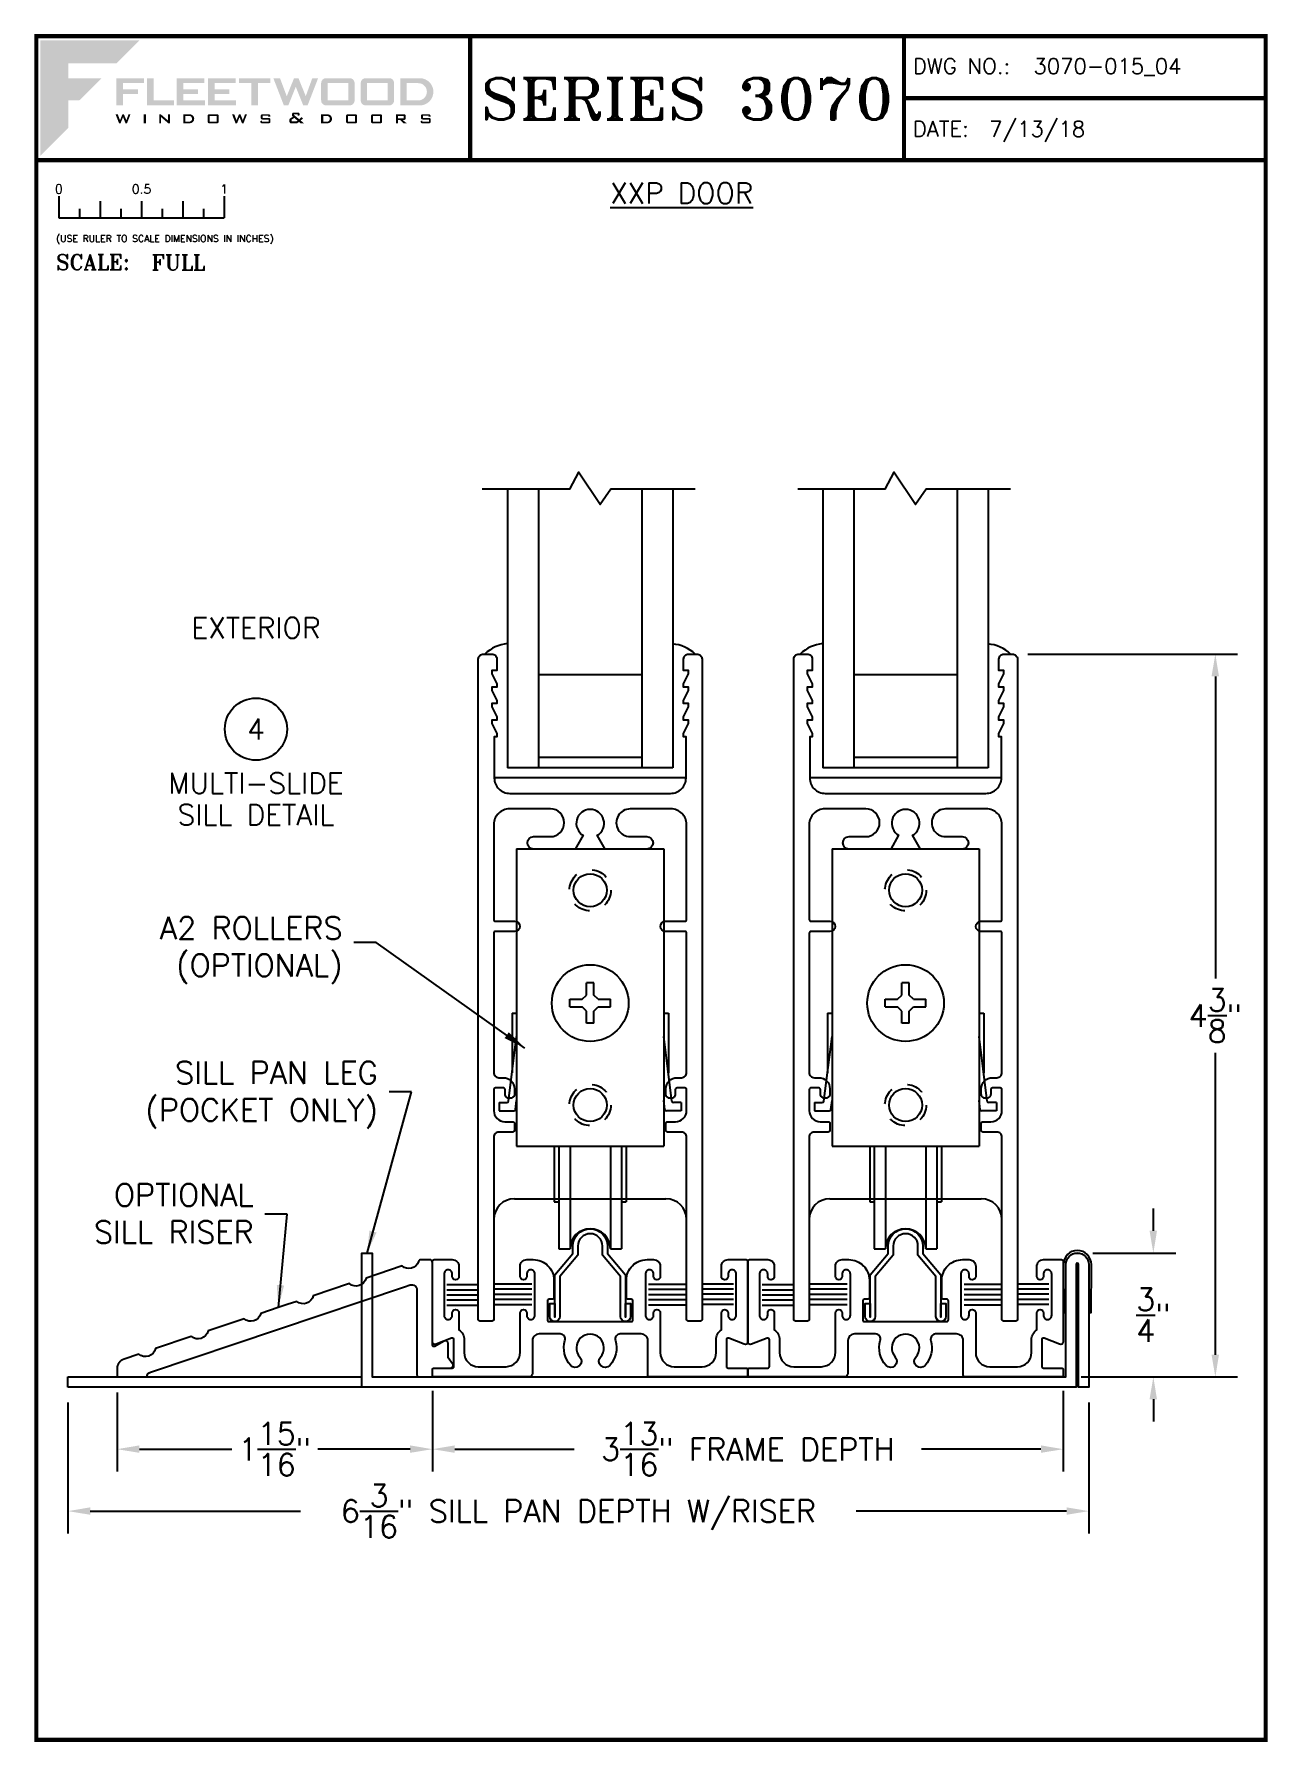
# Paper-space layout 'DETAIL 4' of a CAD drawing. Extents: x 0.3 to 7.8, y 0.1 to 10.4.
# The model-space entities are those that its viewports show. They can reach past a viewport. Long polylines and large blocks are cut down to what shows.
import ezdxf
from ezdxf.enums import TextEntityAlignment as Align

# ---------------------------------------------------------------- set-up
doc = ezdxf.new("R2010")
doc.units = 0
doc.header["$MEASUREMENT"] = 0
doc.linetypes.add('HIDDEN', pattern=[0.075, 0.05, -0.025])
doc.layers.get('0').update_dxf_attribs({"linetype": 'CONTINUOUS'})
doc.layers.get('DEFPOINTS').update_dxf_attribs({"color": 1, "linetype": 'CONTINUOUS'})
for name, color, linetype in [('DIM', 7, 'CONTINUOUS'), ('FRAME', 1, 'CONTINUOUS'), ('GLASS-VINYL', 7, 'CONTINUOUS'), ('HEM COVER', 4, 'CONTINUOUS'), ('MISC', 7, 'CONTINUOUS'), ('RISER', 7, 'CONTINUOUS'), ('SASH', 5, 'CONTINUOUS'), ('SEAL', 7, 'CONTINUOUS'), ('SILL-PAN', 7, 'CONTINUOUS'), ('TEXT', 7, 'CONTINUOUS')]:
    doc.layers.add(name, color=color, linetype=linetype)
doc.layers.add('VP', color=40, linetype='CONTINUOUS', plot=False)
doc.layers.get('VP').off()
doc.styles.add('ROMANS', font='romans')
doc.styles.add('ROMANT', font='romant')
doc.styles.add('SIMPLEX-094', font='simplex.shx', dxfattribs={"height": 0.094})
doc.styles.get("Standard").update_dxf_attribs({"font": 'simplex.shx'})
doc.dimstyles.new('FULL SCALE', dxfattribs={"dimscale": 0.75, "dimtxt": 0.18, "dimasz": 0.18, "dimexe": 0.18, "dimexo": 0.125, "dimgap": 0.09, "dimtad": 0, "dimtih": 1, "dimtoh": 1, "dimdec": 4, "dimzin": 0, "dimdsep": 46, "dimlunit": 4, "dimtxsty": 'Standard', "dimcen": 0.09, "dimadec": 0, "dimazin": 0, "dimtfac": 1, "dimtdec": 4, "dimtofl": 0, "dimtmove": 0, "dimatfit": 3, "dimfxl": 0, "dimtolj": 1, "dimtzin": 0, "dimarcsym": 0})

# ---------------------------------------------------------------- blocks, each defined once
blk = doc.blocks.new('*D59')
at = {"layer": 'DEFPOINTS', "color": 0}
for p in [(6.218, 6.697), (7.446, 6.697), (6.542, 2.321)]:
    blk.add_point(p, dxfattribs=at)
at = {"layer": 'TEXT', "color": 0, "lineweight": -2}
for p, q in [((6.312, 6.697), (7.581, 6.697)), ((7.446, 6.562), (7.446, 4.734)), ((7.446, 2.456), (7.446, 4.284)), ((6.635, 2.321), (7.581, 2.321))]:
    blk.add_line(p, q, dxfattribs=at)
at = {"layer": 'TEXT', "color": 0}
for points in [[(7.423, 6.562), (7.468, 6.562), (7.446, 6.697)], [(7.423, 2.456), (7.468, 2.456), (7.446, 2.321)]]:
    blk.add_solid(points, dxfattribs=at)
at = {"layer": 'TEXT', "color": 0, "insert": (7.446, 4.509), "char_height": 0.135, "attachment_point": 5}
blk.add_mtext('\\A1;4{\\H1x;\\S3/8;}"', dxfattribs=at)
blk = doc.blocks.new('Fleetwood_Logo_6-10-15')
h = blk.add_hatch(color=154)
h.dxf.hatch_style = 1
h.paths.add_polyline_path([(0.2526, -0.0017), (0.0019, -0.0017), (0.0019, -0.2942), (0.0725, -0.2236), (0.0725, -0.1535), (0.1007, -0.1535), (0.1567, -0.0976), (0.0725, -0.0976), (0.0725, -0.0596), (0.1946, -0.0596)])
h = blk.add_hatch(color=251)
h.dxf.hatch_style = 1
h.paths.add_polyline_path([(0.2487, -0.1256), (0.2112, -0.1256), (0.2112, -0.1102), (0.2647, -0.1102), (0.2647, -0.0976), (0.1946, -0.0976), (0.1946, -0.1667), (0.2112, -0.1667), (0.2112, -0.1377), (0.2487, -0.1377)])
h = blk.add_hatch(color=251)
h.dxf.hatch_style = 1
h.paths.add_polyline_path([(0.2886, -0.0976), (0.272, -0.0976), (0.272, -0.1667), (0.3401, -0.1667), (0.3401, -0.1535), (0.2886, -0.1535)])
h = blk.add_hatch(color=251)
h.dxf.hatch_style = 1
h.paths.add_polyline_path([(0.4175, -0.0976), (0.3474, -0.0976), (0.3474, -0.1667), (0.4185, -0.1667), (0.4185, -0.1534), (0.364, -0.1534), (0.364, -0.1377), (0.4015, -0.1377), (0.4015, -0.1256), (0.364, -0.1256), (0.364, -0.1102), (0.4175, -0.1102)])
h = blk.add_hatch(color=251)
h.dxf.hatch_style = 1
h.paths.add_polyline_path([(0.4965, -0.0976), (0.4264, -0.0976), (0.4264, -0.1667), (0.4975, -0.1667), (0.4975, -0.1534), (0.443, -0.1534), (0.443, -0.1377), (0.4804, -0.1377), (0.4804, -0.1256), (0.443, -0.1256), (0.443, -0.1102), (0.4965, -0.1102)])
h = blk.add_hatch(color=251)
h.dxf.hatch_style = 1
h.paths.add_polyline_path([(0.5842, -0.0976), (0.5054, -0.0976), (0.5054, -0.1102), (0.5365, -0.1102), (0.5365, -0.1667), (0.5531, -0.1667), (0.5531, -0.1102), (0.5842, -0.1102)])
h = blk.add_hatch(color=251)
h.dxf.hatch_style = 1
h.paths.add_polyline_path([(0.6089, -0.0976), (0.5921, -0.0976), (0.6188, -0.1667), (0.63, -0.1667), (0.6489, -0.1192), (0.6679, -0.1667), (0.6789, -0.1667), (0.7056, -0.0976), (0.6908, -0.0976), (0.6742, -0.1433), (0.6558, -0.0976), (0.6446, -0.0976), (0.6261, -0.1433)])
h = blk.add_hatch(color=251)
h.dxf.hatch_style = 1
h.paths.add_polyline_path([(0.7853, -0.0976), (0.726, -0.0976, 0.414214), (0.7133, -0.1102), (0.7133, -0.154, 0.414214), (0.726, -0.1667), (0.7853, -0.1667, 0.414214), (0.798, -0.154), (0.798, -0.1102, 0.414214)])
h.paths.add_polyline_path([(0.7819, -0.1102), (0.7819, -0.154), (0.7294, -0.154), (0.7294, -0.1102)], flags=16)
h = blk.add_hatch(color=251)
h.dxf.hatch_style = 1
h.paths.add_polyline_path([(0.8856, -0.0976), (0.8262, -0.0976, 0.414214), (0.8136, -0.1102), (0.8136, -0.154, 0.414214), (0.8262, -0.1667), (0.8856, -0.1667, 0.414214), (0.8982, -0.154), (0.8982, -0.1102, 0.414214)])
h.paths.add_polyline_path([(0.8822, -0.1102), (0.8822, -0.154), (0.8296, -0.154), (0.8296, -0.1102)], flags=16)
h = blk.add_hatch(color=251)
h.dxf.hatch_style = 1
h.paths.add_polyline_path([(0.9632, -0.0976), (0.914, -0.0976), (0.914, -0.1667), (0.9632, -0.1667, 1)])
h.paths.add_polyline_path([(0.9301, -0.1102), (0.9593, -0.1102, -1), (0.9593, -0.154), (0.9301, -0.154)], flags=16)
h = blk.add_hatch(color=7)
h.dxf.hatch_style = 1
h.paths.add_polyline_path([(0.2301, -0.1891), (0.2251, -0.1891), (0.2196, -0.2043), (0.2134, -0.1891), (0.2097, -0.1891), (0.2035, -0.2043), (0.1978, -0.1891), (0.1922, -0.1891), (0.2011, -0.2121), (0.2048, -0.2121), (0.2112, -0.1963), (0.2175, -0.2121), (0.2212, -0.2121)])
h = blk.add_hatch(color=7)
h.dxf.hatch_style = 1
h.paths.add_polyline_path([(0.2691, -0.1891), (0.2637, -0.1891), (0.2637, -0.2118), (0.2637, -0.2121), (0.2691, -0.2121)])
h = blk.add_hatch(color=7)
h.dxf.hatch_style = 1
h.paths.add_polyline_path([(0.3077, -0.1964), (0.3259, -0.2121), (0.3298, -0.2121), (0.3298, -0.1891), (0.325, -0.1891), (0.325, -0.2047), (0.3067, -0.1891), (0.3029, -0.1891), (0.3029, -0.2121), (0.3077, -0.2121)])
h = blk.add_hatch(color=7)
h.dxf.hatch_style = 1
h.paths.add_polyline_path([(0.3801, -0.1891), (0.3637, -0.1891), (0.3637, -0.2121), (0.3801, -0.2121, 1)])
h.paths.add_polyline_path([(0.3691, -0.2079), (0.3691, -0.1933), (0.3788, -0.1933, -1), (0.3788, -0.2079)], flags=16)
h = blk.add_hatch(color=7)
h.dxf.hatch_style = 1
h.paths.add_polyline_path([(0.4537, -0.2079), (0.4537, -0.1933, 0.414214), (0.4495, -0.1891), (0.4297, -0.1891, 0.414214), (0.4255, -0.1933), (0.4255, -0.2079, 0.414214), (0.4297, -0.2121), (0.4495, -0.2121, 0.414214)])
h.paths.add_polyline_path([(0.4308, -0.2079), (0.4308, -0.1933), (0.4484, -0.1933), (0.4484, -0.2079)], flags=16)
h = blk.add_hatch(color=7)
h.dxf.hatch_style = 1
h.paths.add_polyline_path([(0.5253, -0.1891), (0.5203, -0.1891), (0.5148, -0.2043), (0.5087, -0.1891), (0.5049, -0.1891), (0.4988, -0.2043), (0.493, -0.1891), (0.4874, -0.1891), (0.4963, -0.2121), (0.5001, -0.2121), (0.5064, -0.1963), (0.5127, -0.2121), (0.5164, -0.2121)])
h = blk.add_hatch(color=7)
h.dxf.hatch_style = 1
h.paths.add_polyline_path([(0.5801, -0.1891), (0.5643, -0.1891, 0.414214), (0.56, -0.1933), (0.56, -0.1981, 0.414214), (0.5643, -0.2024), (0.58, -0.2024), (0.58, -0.2078), (0.5637, -0.2078), (0.5637, -0.2052), (0.5591, -0.2062), (0.5591, -0.2078, 0.414214), (0.5634, -0.2121), (0.5805, -0.2121, 0.414214), (0.5848, -0.2078), (0.5848, -0.2024, 0.414214), (0.5805, -0.1982), (0.5648, -0.1982), (0.5648, -0.193), (0.5798, -0.193), (0.5798, -0.1958), (0.5843, -0.1948), (0.5843, -0.1933, 0.414214)])
h = blk.add_hatch(color=7)
h.dxf.hatch_style = 1
h.paths.add_polyline_path([(0.645, -0.1913, -0.222262), (0.6447, -0.1906), (0.6447, -0.1892), (0.6535, -0.1892), (0.6535, -0.193), (0.6587, -0.1918), (0.6587, -0.189, 0.414214), (0.6544, -0.1847), (0.6437, -0.1847, 0.414214), (0.6394, -0.189), (0.6394, -0.1922, 0.222262), (0.6407, -0.1948), (0.6415, -0.1955), (0.6345, -0.1998, 0.260684), (0.6329, -0.2027), (0.6329, -0.2078, 0.414214), (0.6372, -0.2121), (0.6514, -0.2121, 0.17577), (0.6536, -0.2113), (0.657, -0.2085), (0.6614, -0.2121), (0.6699, -0.2121), (0.6613, -0.2049), (0.6676, -0.1997), (0.6637, -0.1964), (0.6574, -0.2017)])
h.paths.add_polyline_path([(0.6532, -0.2052), (0.6509, -0.2072, -0.17577), (0.6502, -0.2074), (0.6382, -0.2074), (0.6382, -0.2033, -0.260684), (0.6387, -0.2025), (0.6451, -0.1985)], flags=16)
h = blk.add_hatch(color=7)
h.dxf.hatch_style = 1
h.paths.add_polyline_path([(0.7294, -0.1891), (0.713, -0.1891), (0.713, -0.2121), (0.7294, -0.2121, 1)])
h.paths.add_polyline_path([(0.7184, -0.2079), (0.7184, -0.1933), (0.7281, -0.1933, -1), (0.7281, -0.2079)], flags=16)
h = blk.add_hatch(color=7)
h.dxf.hatch_style = 1
h.paths.add_polyline_path([(0.8045, -0.2079), (0.8045, -0.1933, 0.414214), (0.8003, -0.1891), (0.7805, -0.1891, 0.414214), (0.7763, -0.1933), (0.7763, -0.2079, 0.414214), (0.7805, -0.2121), (0.8003, -0.2121, 0.414214)])
h.paths.add_polyline_path([(0.7816, -0.2079), (0.7816, -0.1933), (0.7992, -0.1933), (0.7992, -0.2079)], flags=16)
h = blk.add_hatch(color=7)
h.dxf.hatch_style = 1
h.paths.add_polyline_path([(0.8678, -0.2079), (0.8678, -0.1933, 0.414214), (0.8636, -0.1891), (0.8438, -0.1891, 0.414214), (0.8396, -0.1933), (0.8396, -0.2079, 0.414214), (0.8438, -0.2121), (0.8636, -0.2121, 0.414214)])
h.paths.add_polyline_path([(0.8449, -0.2079), (0.8449, -0.1933), (0.8624, -0.1933), (0.8624, -0.2079)], flags=16)
h = blk.add_hatch(color=7)
h.dxf.hatch_style = 1
h.paths.add_polyline_path([(0.9277, -0.1993), (0.9277, -0.1933, 0.414214), (0.9235, -0.1891), (0.9028, -0.1891), (0.9028, -0.2121), (0.9082, -0.2121), (0.9082, -0.2035), (0.9131, -0.2035), (0.9224, -0.2121), (0.9303, -0.2121), (0.9197, -0.2035), (0.9235, -0.2035, 0.414214)])
h.paths.add_polyline_path([(0.9082, -0.1993), (0.9082, -0.1933), (0.9214, -0.1933, -0.414214), (0.9224, -0.1943), (0.9224, -0.1983, -0.414214), (0.9214, -0.1993)], flags=16)
h = blk.add_hatch(color=7)
h.dxf.hatch_style = 1
h.paths.add_polyline_path([(0.9867, -0.1982), (0.971, -0.1982), (0.971, -0.193), (0.9859, -0.193), (0.9859, -0.1958), (0.9905, -0.1948), (0.9905, -0.1933, 0.414214), (0.9863, -0.1891), (0.9705, -0.1891, 0.414214), (0.9662, -0.1933), (0.9662, -0.1981, 0.414214), (0.9705, -0.2024), (0.9862, -0.2024), (0.9862, -0.2078), (0.9699, -0.2078), (0.9699, -0.2052), (0.9653, -0.2062), (0.9653, -0.2078, 0.414214), (0.9696, -0.2121), (0.9867, -0.2121, 0.414214), (0.991, -0.2078), (0.991, -0.2024, 0.414214)])
blk = doc.blocks.new('A-SIZE_P')
at = {"const_width": 0.025}
blk.add_lwpolyline([(0.313, 0.125), (7.751, 0.125), (7.751, 10.437), (0.313, 10.437)], close=True, dxfattribs=at)
for points in [[(2.938, 10.437), (2.938, 9.687)], [(5.563, 10.437), (5.563, 9.687)], [(5.563, 10.062), (7.751, 10.062)], [(0.313, 9.687), (7.751, 9.687)]]:
    blk.add_lwpolyline(points, dxfattribs=at)
at = {"xscale": 2.387023416083395, "yscale": 2.387023416083395, "zscale": 2.387023416083395}
blk.add_blockref('Fleetwood_Logo_6-10-15', (0.334, 10.416), dxfattribs=at)
for s, style, p in [('DWG NO.:', 'SIMPLEX-094', (5.617, 10.209)), ('DATE:', 'SIMPLEX-094', (5.616, 9.829)), ('SCALE:', 'ROMANT', (0.433, 9.022))]:
    blk.add_text(s, height=0.094, dxfattribs=dict(style=style)).set_placement(p)
for tag, p, style in [('DWG_NO', (6.346, 10.209), 'SIMPLEX-094'), ('DATE', (6.077, 9.829), 'SIMPLEX-094'), ('SCALE', (1.011, 9.02), 'ROMANT')]:
    blk.add_attdef(tag, p, '', height=0.094, dxfattribs=dict(style=style))
for tag, height, style, width, p, p2 in [('DWG_NO_F', 0.094, 'SIMPLEX-094', 1.745692, (6.347, 10.209), (7.683, 10.209)), ('PRODUCT', 0.25, 'ROMANT', 1.390728, (3.001, 9.934), (5.5, 9.934))]:
    blk.add_attdef(tag, text='', height=height, dxfattribs=dict(style=style, width=width)).set_placement(p, p2, align=Align.FIT)
blk = doc.blocks.new('Full')
for p, q in [((0.137, -0.219), (0.137, -0.35)), ((0.262, -0.294), (0.262, -0.35)), ((0.387, -0.249), (0.387, -0.35)), ((0.512, -0.294), (0.512, -0.35)), ((0.637, -0.249), (0.637, -0.35)), ((0.762, -0.294), (0.762, -0.35)), ((0.887, -0.249), (0.887, -0.35)), ((1.012, -0.294), (1.012, -0.35)), ((1.137, -0.219), (1.137, -0.35)), ((0.137, -0.35), (1.137, -0.35))]:
    blk.add_line(p, q)
for s, p in [('0', (0.137, -0.219)), ('0.5', (0.637, -0.219)), ('1', (1.137, -0.219))]:
    blk.add_text(s, height=0.055).set_placement(p, align=Align.BOTTOM_CENTER)
at = {"style": 'ROMANS'}
blk.add_text('(USE RULER TO SCALE DIMENSIONS IN INCHES)', height=0.04115, dxfattribs=at).set_placement((0.12, -0.495))
blk = doc.blocks.new('*D103')
at = {"layer": 'DEFPOINTS', "color": 0}
for p in [(0.802, 2.321), (2.71, 2.331), (2.71, 1.884)]:
    blk.add_point(p, dxfattribs=at)
at = {"layer": 'MISC', "color": 0, "lineweight": -2}
for p, q in [((0.802, 2.228), (0.802, 1.749)), ((2.71, 2.238), (2.71, 1.749)), ((0.937, 1.884), (1.496, 1.884)), ((2.575, 1.884), (2.016, 1.884))]:
    blk.add_line(p, q, dxfattribs=at)
at = {"layer": 'MISC', "color": 0}
for points in [[(0.937, 1.907), (0.937, 1.862), (0.802, 1.884)], [(2.575, 1.907), (2.575, 1.862), (2.71, 1.884)]]:
    blk.add_solid(points, dxfattribs=at)
at = {"layer": 'MISC', "color": 0, "insert": (1.756, 1.884), "char_height": 0.135, "attachment_point": 5}
blk.add_mtext('\\A1;1{\\H1x;\\S15/16;}"', dxfattribs=at)
blk = doc.blocks.new('*D104')
at = {"layer": 'DEFPOINTS', "color": 0}
for p in [(2.71, 2.331), (6.526, 2.331), (2.71, 1.884)]:
    blk.add_point(p, dxfattribs=at)
at = {"layer": 'MISC', "color": 0, "lineweight": -2}
for p, q in [((2.71, 2.238), (2.71, 1.749)), ((6.526, 2.238), (6.526, 1.749)), ((2.845, 1.884), (3.567, 1.884)), ((6.391, 1.884), (5.669, 1.884))]:
    blk.add_line(p, q, dxfattribs=at)
at = {"layer": 'MISC', "color": 0}
for points in [[(2.845, 1.907), (2.845, 1.862), (2.71, 1.884)], [(6.391, 1.907), (6.391, 1.862), (6.526, 1.884)]]:
    blk.add_solid(points, dxfattribs=at)
at = {"layer": 'MISC', "color": 0, "insert": (4.618, 1.884), "char_height": 0.135, "attachment_point": 5}
blk.add_mtext('\\A1;3{\\H1x;\\S13/16;}" FRAME DEPTH', dxfattribs=at)
blk = doc.blocks.new('*D105')
at = {"layer": 'DEFPOINTS', "color": 0}
for p in [(0.505, 2.259), (6.681, 2.259), (0.505, 1.509)]:
    blk.add_point(p, dxfattribs=at)
at = {"layer": 'MISC', "color": 0, "lineweight": -2}
for p, q in [((0.505, 2.166), (0.505, 1.374)), ((6.681, 2.166), (6.681, 1.374)), ((0.64, 1.509), (1.912, 1.509)), ((6.546, 1.509), (5.274, 1.509))]:
    blk.add_line(p, q, dxfattribs=at)
at = {"layer": 'MISC', "color": 0}
for points in [[(0.64, 1.532), (0.64, 1.487), (0.505, 1.509)], [(6.546, 1.532), (6.546, 1.487), (6.681, 1.509)]]:
    blk.add_solid(points, dxfattribs=at)
at = {"layer": 'MISC', "color": 0, "insert": (3.593, 1.509), "char_height": 0.135, "attachment_point": 5}
blk.add_mtext('\\A1;6{\\H1x;\\S3/16;}" SILL PAN DEPTH W/RISER', dxfattribs=at)
blk = doc.blocks.new('*D106')
at = {"layer": 'DEFPOINTS', "color": 0}
for p in [(6.611, 3.071), (7.071, 3.071), (6.542, 2.321)]:
    blk.add_point(p, dxfattribs=at)
at = {"layer": 'MISC', "color": 0, "lineweight": -2}
for p, q in [((7.071, 3.206), (7.071, 3.341)), ((6.705, 3.071), (7.206, 3.071)), ((6.635, 2.321), (7.206, 2.321)), ((7.071, 2.186), (7.071, 2.051))]:
    blk.add_line(p, q, dxfattribs=at)
at = {"layer": 'MISC', "color": 0}
for points in [[(7.048, 3.206), (7.093, 3.206), (7.071, 3.071)], [(7.048, 2.186), (7.093, 2.186), (7.071, 2.321)]]:
    blk.add_solid(points, dxfattribs=at)
at = {"layer": 'MISC', "color": 0, "insert": (7.071, 2.696), "char_height": 0.135, "attachment_point": 5}
blk.add_mtext('\\A1;{\\H1x;\\S3/4;}"', dxfattribs=at)
blk = doc.blocks.new('sectball')
blk.add_circle((0, 0), 0.125)
blk.add_attdef('NO', text='', height=0.062).set_placement((0, 0), align=Align.MIDDLE_CENTER)
for tag, p in [('LINE1', (0, -0.2588)), ('LINE2', (0, -0.3864)), ('LINE3', (0, -0.5214))]:
    blk.add_attdef(tag, text='', height=0.078).set_placement(p, align=Align.CENTER)
blk = doc.blocks.new('FW1020 STD SILL')
blk.add_lwpolyline([(0.075, 0.457, 1), (-0.075, 0.457), (-0.075, 0.402), (-0.184, 0.272), (-0.184, 0.03, -1), (-0.244, 0.03), (-0.244, 0.109), (-0.214, 0.109), (-0.214, 0.027), (-0.214, 0.283), (-0.105, 0.413), (-0.105, 0.457, -1), (0.105, 0.457), (0.105, 0.413), (0.214, 0.283), (0.214, 0.027), (0.214, 0.109), (0.244, 0.109), (0.244, 0.03, -1), (0.184, 0.03), (0.184, 0.272), (0.075, 0.402)], format="xyb", close=True)
blk = doc.blocks.new('3741 SINGLE TRACK SILL')
blk.add_lwpolyline([(0.518, 0), (0.364, 0, -0.414214), (0.354, 0.01), (0.354, 0.22, 0.414214), (0.314, 0.26), (0.255, 0.26), (0.187, 0.26, 0.499657), (0.158, 0.22, -0.259642), (0.123, 0.07, -1), (0.067, 0.12, 2.247229), (-0.057, 0.12, -1), (-0.113, 0.07, -0.259642), (-0.148, 0.22, 0.499657), (-0.177, 0.26), (-0.254, 0.26), (-0.304, 0.26, 0.414214), (-0.344, 0.22), (-0.344, 0.02, -0.414214), (-0.364, 0), (-0.513, 0), (-0.584, 0), (-0.939, 0, -0.414214), (-0.949, 0.01), (-0.949, 0.044, -0.414214), (-0.939, 0.054), (-0.829, 0.054, 0.414214), (-0.819, 0.064), (-0.819, 0.225, 0.528549), (-0.833, 0.235), (-0.927, 0.198, -0.528549), (-0.949, 0.212), (-0.949, 0.302), (-0.949, 0.7, -0.414214), (-0.939, 0.71), (-0.829, 0.71, -0.414214), (-0.789, 0.67), (-0.789, 0.608, -0.414214), (-0.809, 0.588), (-0.81, 0.588, -0.414214), (-0.829, 0.608), (-0.829, 0.624, 0.414214), (-0.854, 0.648), (-0.855, 0.648, 0.414214), (-0.879, 0.624), (-0.879, 0.373, 0.414214), (-0.855, 0.348), (-0.854, 0.348, 0.414214), (-0.829, 0.373), (-0.829, 0.389, -0.414214), (-0.81, 0.408), (-0.809, 0.408, -0.414214), (-0.789, 0.388), (-0.789, 0.285, -0.250492), (-0.757, 0.225), (-0.757, 0.147, 0.414214), (-0.672, 0.062), (-0.58, 0.062), (-0.504, 0.062, 0.406851), (-0.419, 0.15), (-0.419, 0.334), (-0.419, 0.388, -0.414214), (-0.399, 0.408), (-0.398, 0.408, -0.414214), (-0.379, 0.389), (-0.379, 0.373, 0.414214), (-0.355, 0.348), (-0.354, 0.348, 0.414214), (-0.329, 0.373), (-0.329, 0.624, 0.414214), (-0.354, 0.648), (-0.355, 0.648, 0.414214), (-0.379, 0.624), (-0.379, 0.608, -0.414214), (-0.398, 0.588), (-0.399, 0.588, -0.414214), (-0.419, 0.608), (-0.419, 0.67, -0.414214), (-0.379, 0.71), (-0.356, 0.71), (-0.339, 0.71, -0.414214), (-0.214, 0.585), (-0.214, 0.48, -0.414214), (-0.224, 0.47), (-0.244, 0.47, 0.414214), (-0.254, 0.46), (-0.254, 0.345, 0.414214), (-0.244, 0.335), (0.254, 0.335, 0.414214), (0.264, 0.345), (0.264, 0.46, 0.414214), (0.254, 0.47), (0.234, 0.47, -0.414214), (0.224, 0.48), (0.224, 0.585, -0.414214), (0.349, 0.71), (0.356, 0.71), (0.389, 0.71, -0.414214), (0.429, 0.67), (0.429, 0.608, -0.414214), (0.409, 0.588), (0.408, 0.588, -0.414214), (0.389, 0.608), (0.389, 0.624, 0.414214), (0.364, 0.648), (0.363, 0.648, 0.414214), (0.339, 0.624), (0.339, 0.373, 0.414214), (0.363, 0.348), (0.364, 0.348, 0.414214), (0.389, 0.373), (0.389, 0.389, -0.414214), (0.408, 0.408), (0.409, 0.408, -0.414214), (0.429, 0.388), (0.429, 0.334), (0.429, 0.147, 0.414214), (0.514, 0.062), (0.584, 0.062), (0.682, 0.062, 0.414214), (0.767, 0.147), (0.767, 0.225, -0.250492), (0.799, 0.285), (0.799, 0.388, -0.414214), (0.819, 0.408), (0.819, 0.408, -0.414214), (0.839, 0.389), (0.839, 0.373, 0.414214), (0.863, 0.348), (0.864, 0.348, 0.414214), (0.889, 0.373), (0.889, 0.624, 0.414214), (0.864, 0.648), (0.863, 0.648, 0.414214), (0.839, 0.624), (0.839, 0.608, -0.414214), (0.819, 0.588), (0.818, 0.588, -0.414214), (0.799, 0.608), (0.799, 0.67, -0.414214), (0.839, 0.71), (0.949, 0.71, -0.414214), (0.959, 0.7), (0.959, 0.302), (0.959, 0.212, -0.528549), (0.937, 0.198), (0.843, 0.235, 0.528549), (0.829, 0.225), (0.829, 0.064, 0.414214), (0.839, 0.054), (0.949, 0.054, -0.414214), (0.959, 0.044), (0.959, 0.01, -0.414214), (0.949, 0), (0.614, 0)], format="xyb", close=True)
blk = doc.blocks.new('3752 RISER')
at = {"color": 1}
blk.add_lwpolyline([(0.122, -0.364), (0.095, -0.328), (0.095, -0.241, 0.57735), (0.071, -0.227), (0.015, -0.259, -0.57735), (0, -0.25), (0, 0.25, 0.414214), (-0.016, 0.266), (-0.07, 0.266, 0.321849), (-0.085, 0.255, -0.530341), (-0.184, 0.228), (-0.402, 0.155, -0.564933), (-0.503, 0.121), (-0.721, 0.048, -0.564933), (-0.821, 0.014), (-0.88, -0.005), (-0.933, -0.023), (-1.039, -0.059, -0.564933), (-1.14, -0.092), (-1.358, -0.165, -0.564933), (-1.459, -0.199), (-1.676, -0.272, -0.564933), (-1.777, -0.306), (-1.866, -0.336, 0.322343), (-1.908, -0.394), (-1.908, -0.444), (-1.727, -0.444, -0.324941), (-1.706, -0.414), (-0.17, 0.101), (-0.135, 0.113, -0.512467), (-0.094, 0.083), (-0.094, -0.386), (-0.094, -0.434, 0.414214), (-0.084, -0.444), (-0.01, -0.444, 0.414214), (0, -0.434), (0, -0.4, -0.414214), (0.01, -0.39), (0.109, -0.39, 0.614986)], format="xyb", close=True, dxfattribs=at)
blk = doc.blocks.new('3709 B-RAIL')
blk.add_line((-0.458, -2.273), (0.458, -2.273))
blk.add_lwpolyline([(0.489, 0.087), (0.242, 0.087, 1.000001), (0.242, -0.081), (0.343, -0.081, -1), (0.343, -0.156), (0.09, -0.156), (0.042, -0.073, 0.767327), (0, 0.084, 0.767327), (-0.042, -0.073), (-0.09, -0.156), (-0.342, -0.156, -1), (-0.342, -0.081), (-0.241, -0.081, 0.999999), (-0.241, 0.087), (-0.489, 0.087, 0.414214), (-0.583, -0.007), (-0.583, -0.583, 0.414214), (-0.573, -0.593), (-0.456, -0.593, -1), (-0.456, -0.655), (-0.573, -0.655, 0.414214), (-0.583, -0.665), (-0.583, -1.441), (-0.583, -1.485), (-0.583, -1.509, 0.414214), (-0.552, -1.54), (-0.525, -1.54, -0.414214), (-0.458, -1.607), (-0.458, -1.639, -0.414214), (-0.484, -1.665), (-0.489, -1.665, -0.414214), (-0.515, -1.639), (-0.515, -1.612, 0.414214), (-0.525, -1.602), (-0.573, -1.602, 0.414214), (-0.583, -1.612), (-0.583, -1.74, 0.414214), (-0.516, -1.807), (-0.477, -1.807), (-0.468, -1.807, -0.414214), (-0.458, -1.817), (-0.458, -1.859, -0.414214), (-0.468, -1.869), (-0.552, -1.869, 0.414214), (-0.583, -1.9), (-0.583, -1.917), (-0.583, -1.967), (-0.583, -3.003, -0.414214), (-0.593, -3.013), (-0.667, -3.013, -0.414214), (-0.677, -3.003), (-0.677, 0.993, -0.414214), (-0.646, 1.024), (-0.595, 1.024, -0.414214), (-0.565, 0.994), (-0.565, 0.924), (-0.595, 0.924), (-0.595, 0.904), (-0.565, 0.844), (-0.565, 0.824), (-0.595, 0.824), (-0.595, 0.804), (-0.565, 0.744), (-0.565, 0.724), (-0.595, 0.724), (-0.595, 0.704), (-0.565, 0.644), (-0.565, 0.624), (-0.595, 0.624), (-0.595, 0.604), (-0.565, 0.544), (-0.565, 0.524), (-0.58, 0.524), (-0.58, 0.275, 0.414214), (-0.486, 0.181), (0, 0.181), (0.486, 0.181, 0.414214), (0.58, 0.275), (0.58, 0.524), (0.565, 0.524), (0.565, 0.544), (0.595, 0.604), (0.595, 0.624), (0.565, 0.624), (0.565, 0.644), (0.595, 0.704), (0.595, 0.724), (0.565, 0.724), (0.565, 0.744), (0.595, 0.804), (0.595, 0.824), (0.565, 0.824), (0.565, 0.844), (0.595, 0.904), (0.595, 0.924), (0.565, 0.924), (0.565, 0.994, -0.414214), (0.595, 1.024), (0.646, 1.024, -0.414214), (0.677, 0.993), (0.677, -3.003, -0.414214), (0.667, -3.013), (0.593, -3.013, -0.414214), (0.583, -3.003), (0.583, -1.9, 0.414214), (0.552, -1.869), (0.468, -1.869, -0.414214), (0.458, -1.859), (0.458, -1.817, -0.414214), (0.468, -1.807), (0.477, -1.807), (0.516, -1.807, 0.414214), (0.583, -1.74), (0.583, -1.612, 0.414214), (0.573, -1.602), (0.525, -1.602, 0.414214), (0.515, -1.612), (0.515, -1.639, -0.414214), (0.489, -1.665), (0.484, -1.665, -0.414214), (0.458, -1.639), (0.458, -1.607, -0.414214), (0.525, -1.54), (0.552, -1.54, 0.414214), (0.583, -1.509), (0.583, -0.665, 0.414214), (0.573, -0.655), (0.456, -0.655, -1), (0.456, -0.593), (0.573, -0.593, 0.414214), (0.583, -0.583), (0.583, -0.007, 0.414214)], format="xyb", close=True)
for centre, start, end in [((-0.458, -2.398), 90, 180), ((0.458, -2.398), 0, 90)]:
    blk.add_arc(centre, 0.125, start, end)
blk = doc.blocks.new('STD ROLLER(1070SERIES)_FW-1040')
for p, q in [((-0.445, 2.299), (-0.445, 0.499)), ((-0.445, 2.299), (0.445, 2.299)), ((0.445, 2.299), (0.445, 0.499)), ((-0.022, 1.414), (-0.022, 1.489)), ((0.022, 1.489), (-0.022, 1.489)), ((0.022, 1.414), (0.022, 1.489)), ((-0.123, 1.389), (-0.048, 1.389)), ((-0.123, 1.344), (-0.123, 1.389)), ((-0.048, 1.389), (-0.022, 1.414)), ((0.048, 1.389), (0.022, 1.414)), ((0.048, 1.389), (0.123, 1.389)), ((0.123, 1.344), (0.123, 1.389)), ((-0.472, 1.306), (-0.472, 0.944)), ((-0.123, 1.344), (-0.048, 1.344)), ((-0.022, 1.318), (-0.048, 1.344)), ((-0.022, 1.244), (-0.022, 1.318)), ((0.022, 1.244), (-0.022, 1.244)), ((0.022, 1.318), (0.048, 1.344)), ((0.022, 1.244), (0.022, 1.318)), ((0.048, 1.344), (0.123, 1.344)), ((0.473, 1.306), (0.473, 0.944)), ((-0.494, 0.772), (-0.445, 1.164)), ((0.494, 0.772), (0.445, 1.164)), ((-0.55, 0.764), (-0.55, 0.714)), ((-0.55, 0.764), (-0.504, 0.764)), ((-0.452, 0.722), (-0.445, 0.777)), ((0.452, 0.722), (0.445, 0.777)), ((0.55, 0.764), (0.504, 0.764)), ((0.55, 0.764), (0.55, 0.714)), ((-0.55, 0.714), (-0.462, 0.714)), ((0.55, 0.714), (0.462, 0.714)), ((-0.445, 0.499), (0.445, 0.499)), ((-0.217, 0.499), (-0.217, 0.162)), ((-0.19, 0.499), (-0.19, -0.122)), ((-0.122, 0.499), (-0.122, -0.122)), ((0.122, 0.499), (0.122, -0.122)), ((0.19, 0.499), (0.19, -0.122)), ((0.217, 0.499), (0.217, 0.162)), ((-0.217, 0.162), (-0.19, 0.162)), ((0.19, 0.162), (0.217, 0.162)), ((-0.19, -0.122), (-0.122, -0.122)), ((0.122, -0.122), (0.19, -0.122))]:
    blk.add_line(p, q)
at = {"color": 7}
for p, q in [((-0.472, 1.306), (-0.445, 1.306)), ((0.445, 1.306), (0.473, 1.306))]:
    blk.add_line(p, q, dxfattribs=at)
at = {"linetype": 'HIDDEN'}
for centre in [(0, 2.049), (0, 0.749)]:
    blk.add_circle(centre, 0.125, dxfattribs=at)
for centre, radius in [((0, 2.049), 0.1), ((0, 1.366), 0.232), ((0, 0.749), 0.1)]:
    blk.add_circle(centre, radius)
for centre, radius, start, end in [((-0.504, 0.774), 0.01, 270, 352.875), ((0.504, 0.774), 0.01, 187.125, 270), ((-0.462, 0.724), 0.01, 270, 352.875), ((0.462, 0.724), 0.01, 187.125, 270), ((0, -0.122), 0.122, 0, 180)]:
    blk.add_arc(centre, radius, start, end)

msp = doc.modelspace()

# ---------------------------------------------------------------- linework, layer by layer
at = {"layer": 'GLASS-VINYL'}
for p, q in [((-6.57017, 1.91342), (-6.57017, 0.22805)), ((-6.38267, 1.91342), (-6.38267, 0.22805)), ((-5.75767, 1.91342), (-5.75767, 0.22805)), ((-5.57017, 1.91342), (-5.57017, 0.22805)), ((-4.66217, 1.91342), (-4.66217, 0.22805)), ((-4.47467, 1.91342), (-4.47467, 0.22805)), ((-3.84967, 1.91342), (-3.84967, 0.22805)), ((-3.66217, 1.91342), (-3.66217, 0.22805)), ((-5.75767, 0.79105), (-6.38267, 0.79105)), ((-3.84967, 0.79105), (-4.47467, 0.79105)), ((-5.57017, 0.22805), (-6.57017, 0.22805)), ((-5.75767, 0.29005), (-6.38267, 0.29005)), ((-3.66217, 0.22805), (-4.66217, 0.22805)), ((-3.84967, 0.29005), (-4.47467, 0.29005)), ((-5.49013, 0.16605), (-6.65013, 0.16605)), ((-3.58213, 0.16605), (-4.74213, 0.16605))]:
    msp.add_line(p, q, dxfattribs=at)
for points in [[(-5.43478, 1.91342), (-5.94513, 1.91342), (-6.00881, 1.82115), (-6.13932, 2.01768), (-6.19513, 1.91342), (-6.72165, 1.91342)], [(-3.52678, 1.91342), (-4.03713, 1.91342), (-4.10081, 1.82115), (-4.23132, 2.01768), (-4.28713, 1.91342), (-4.81365, 1.91342)]]:
    msp.add_lwpolyline(points, dxfattribs=at)
for centre, start, end in [((-6.55182, 0.76115), 94.817743, 135.064373), ((-5.58648, 0.75904), 45.747358, 85.719245), ((-4.64382, 0.76115), 94.817743, 135.064373), ((-3.67848, 0.75904), 45.747358, 85.719245)]:
    msp.add_arc(centre, 0.2185, start, end, dxfattribs=at)
at = {"layer": 'HEM COVER'}
msp.add_lwpolyline([(-3.20716, -2.77945), (-3.20666, -3.06945), (-3.19166, -3.06945), (-3.19216, -2.77945, -1), (-3.05216, -2.77945), (-3.05266, -3.06945), (-3.03766, -3.06945), (-3.03716, -2.77945, 1)], format="xyb", close=True, dxfattribs=at)
at = {"layer": 'SEAL'}
for p, q in [((-6.9359, -2.90067), (-6.74616, -2.90067)), ((-6.9359, -2.93167), (-6.74616, -2.93167)), ((-6.9359, -2.96267), (-6.74616, -2.96267)), ((-6.9359, -2.99367), (-6.74616, -2.99367)), ((-6.42255, -2.89849), (-6.65216, -2.89849)), ((-6.42255, -2.92949), (-6.65216, -2.92949)), ((-6.42255, -2.96049), (-6.65216, -2.96049)), ((-6.42255, -2.99149), (-6.65216, -2.99149)), ((-5.71567, -2.89849), (-5.48616, -2.89849)), ((-5.71567, -2.92949), (-5.48616, -2.92949)), ((-5.71567, -2.96049), (-5.48616, -2.96049)), ((-5.71567, -2.99149), (-5.48616, -2.99149)), ((-5.20242, -2.89754), (-5.39216, -2.89754)), ((-5.20242, -2.92854), (-5.39216, -2.92854)), ((-5.20242, -2.95954), (-5.39216, -2.95954)), ((-5.20242, -2.99054), (-5.39216, -2.99054)), ((-5.0279, -2.90067), (-4.83816, -2.90067)), ((-5.0279, -2.93167), (-4.83816, -2.93167)), ((-5.0279, -2.96267), (-4.83816, -2.96267)), ((-5.0279, -2.99367), (-4.83816, -2.99367)), ((-4.51455, -2.89849), (-4.74416, -2.89849)), ((-4.51455, -2.92949), (-4.74416, -2.92949)), ((-4.51455, -2.96049), (-4.74416, -2.96049)), ((-4.51455, -2.99149), (-4.74416, -2.99149)), ((-3.80767, -2.89849), (-3.57816, -2.89849)), ((-3.80767, -2.92949), (-3.57816, -2.92949)), ((-3.80767, -2.96049), (-3.57816, -2.96049)), ((-3.80767, -2.99149), (-3.57816, -2.99149)), ((-3.29442, -2.89754), (-3.48416, -2.89754)), ((-3.29442, -2.92854), (-3.48416, -2.92854)), ((-3.29442, -2.95954), (-3.48416, -2.95954)), ((-3.29442, -2.99054), (-3.48416, -2.99054)), ((-6.9359, -3.02467), (-6.74616, -3.02467)), ((-6.42255, -3.02249), (-6.65216, -3.02249)), ((-5.71567, -3.02249), (-5.48616, -3.02249)), ((-5.20242, -3.02154), (-5.39216, -3.02154)), ((-5.0279, -3.02467), (-4.83816, -3.02467)), ((-4.51455, -3.02249), (-4.74416, -3.02249)), ((-3.80767, -3.02249), (-3.57816, -3.02249)), ((-3.29442, -3.02154), (-3.48416, -3.02154))]:
    msp.add_line(p, q, dxfattribs=at)
at = {"layer": 'SILL-PAN'}
for p, q in [((-9.22816, -3.52195), (-9.22816, -3.45995)), ((-9.22816, -3.45995), (-7.45012, -3.45995)), ((-7.45012, -3.52195), (-9.22816, -3.52195))]:
    msp.add_line(p, q, dxfattribs=at)
msp.add_lwpolyline([(-3.05266, -2.77945), (-3.05266, -3.52195), (-3.11466, -3.52195), (-3.11466, -2.77945, 1), (-3.12966, -2.77945), (-3.12966, -3.52195), (-7.45012, -3.52195), (-7.45012, -2.70995), (-7.38772, -2.70995), (-7.38772, -3.45995), (-3.19166, -3.45995), (-3.19166, -2.77945, -1)], format="xyb", close=True, dxfattribs=at)

# ---------------------------------------------------------------- block references
for name, p in [('STD ROLLER(1070SERIES)_FW-1040', (-6.06916, -2.56295)), ('STD ROLLER(1070SERIES)_FW-1040', (-4.16116, -2.56295)), ('FW1020 STD SILL', (-6.06916, -3.12495)), ('FW1020 STD SILL', (-4.16116, -3.12495))]:
    msp.add_blockref(name, p)
at = {"layer": 'FRAME'}
for p in [(-6.07416, -3.45995), (-4.16616, -3.45995)]:
    msp.add_blockref('3741 SINGLE TRACK SILL', p, dxfattribs=at)
at = {"layer": 'RISER'}
msp.add_blockref('3752 RISER', (-7.02316, -3.01629), dxfattribs=at)
at = {"layer": 'SASH'}
for p in [(-6.06916, -0.10845), (-4.16116, -0.10845)]:
    msp.add_blockref('3709 B-RAIL', p, dxfattribs=at)

psp = doc.layouts.new('DETAIL 4')

# ---------------------------------------------------------------- block references
at = {"layer": 'DIM'}
ref = psp.add_blockref('A-SIZE_P', (0, 0), dxfattribs=at)
ref.add_attrib('DATE', '7/13/18', (6.07741, 9.82884), dxfattribs={"layer": '0', "height": 0.094, "style": 'SIMPLEX-094'})
ref.add_attrib('SCALE', 'FULL', (1.01101, 9.02035), dxfattribs={"layer": '0', "height": 0.094, "style": 'ROMANT'})
ref.add_attrib('PRODUCT', 'SERIES 3070', dxfattribs={"layer": '0', "height": 0.25, "style": 'ROMANT', "width": 0.981308}).set_placement((3.0005, 9.93352), (5.5005, 9.93352), align=Align.FIT)
ref.add_attrib('DWG_NO', '3070-015_04', (6.34634, 10.20879), dxfattribs={"layer": '0', "height": 0.094, "style": 'SIMPLEX-094'})
psp.add_blockref('Full', (0.313, 9.687), dxfattribs=at)
at = {"layer": 'TEXT'}
ref = psp.add_blockref('sectball', (1.64208, 6.24276), dxfattribs=dict(at, xscale=1.503999999999998, yscale=1.503999999999998, zscale=1.503999999999998))
ref.add_attrib('NO', '4', dxfattribs={"layer": '0', "height": 0.125}).set_placement((1.64208, 6.24276), align=Align.MIDDLE_CENTER)
ref.add_attrib('LINE1', 'MULTI-SLIDE', dxfattribs={"layer": '0', "height": 0.125}).set_placement((1.64208, 5.85348), align=Align.CENTER)
ref.add_attrib('LINE2', 'SILL DETAIL', dxfattribs={"layer": '0', "height": 0.125}).set_placement((1.64208, 5.66167), align=Align.CENTER)

# ---------------------------------------------------------------- texts
at = {"layer": 'DIM', "insert": (2.16639, 4.70114), "char_height": 0.135, "attachment_point": 9}
psp.add_mtext('A2 ROLLERS\\P(OPTIONAL)', dxfattribs=at)
at = {"layer": 'MISC', "char_height": 0.135, "attachment_point": 3}
for s, insert, width in [('SILL PAN LEG\\P(POCKET ONLY)', (2.37964, 4.2304), 2.0635825), ('OPTIONAL SILL RISER', (1.62856, 3.4904), 1.0478571)]:
    psp.add_mtext(s, dxfattribs=dict(at, insert=insert, width=width))
at = {"layer": 'TEXT'}
psp.add_text('EXTERIOR', height=0.125, dxfattribs=at).set_placement((1.64208, 6.79276), align=Align.CENTER)
at = {"layer": 'TEXT', "insert": (4.21766, 9.48739), "char_height": 0.124, "width": 1.2194, "attachment_point": 5}
psp.add_mtext('{\\LXXP DOOR}', dxfattribs=at)

# ---------------------------------------------------------------- dimensions: what is measured, and where the dimension line sits
at = {"layer": 'MISC'}
dim = psp.add_linear_dim(base=(7.07069, 3.07133), p1=(6.54169, 2.32133), p2=(6.61119, 3.07133), angle=90, dimstyle='FULL SCALE', dxfattribs=at)
dim.commit()
dim.dimension.update_dxf_attribs({"geometry": '*D106', "text_midpoint": (7.07069, 2.69633)})
dim = psp.add_linear_dim(base=(2.71009, 1.88433), p1=(0.80209, 2.32133), p2=(2.71009, 2.33133), dimstyle='FULL SCALE', dxfattribs=at)
dim.commit()
dim.dimension.update_dxf_attribs({"geometry": '*D103', "text_midpoint": (1.75609, 1.88433)})
for base, p1, p2, text, picture, middle in [((2.71009, 1.88433), (6.52609, 2.33133), (2.71009, 2.33133), '<> FRAME DEPTH', '*D104', (4.61809, 1.88433)), ((0.50509, 1.50933), (6.68069, 2.25933), (0.50509, 2.25933), '<> SILL PAN DEPTH W/RISER', '*D105', (3.59289, 1.50933))]:
    dim = psp.add_linear_dim(base=base, p1=p1, p2=p2, text=text, dimstyle='FULL SCALE', dxfattribs=at)
    dim.commit()
    dim.dimension.update_dxf_attribs({"geometry": picture, "text_midpoint": middle})
at = {"layer": 'TEXT'}
dim = psp.add_linear_dim(base=(7.44569, 6.69683), p1=(6.54169, 2.32133), p2=(6.2185, 6.69683), angle=90, dimstyle='FULL SCALE', dxfattribs=at)
dim.commit()
dim.dimension.update_dxf_attribs({"geometry": '*D59', "text_midpoint": (7.44569, 4.50908)})

# ---------------------------------------------------------------- leaders
for points in [[(3.26912, 4.31186), (2.36889, 4.95183), (2.23389, 4.95183)], [(2.31443, 3.07133), (2.58214, 4.04704), (2.44714, 4.04704)], [(1.77758, 2.74217), (1.83106, 3.30704), (1.69606, 3.30704)]]:
    psp.add_leader(points, dimstyle='FULL SCALE', dxfattribs=at)

# ---------------------------------------------------------------- viewports
at = {"layer": 'VP'}
psp.add_viewport(center=(3.6451, 4.94403), size=(6.44327, 5.8305181), view_center_point=(-6.08815, -0.83726), view_height=5.8305182, dxfattribs=at)

doc.saveas('drawing.dxf')
